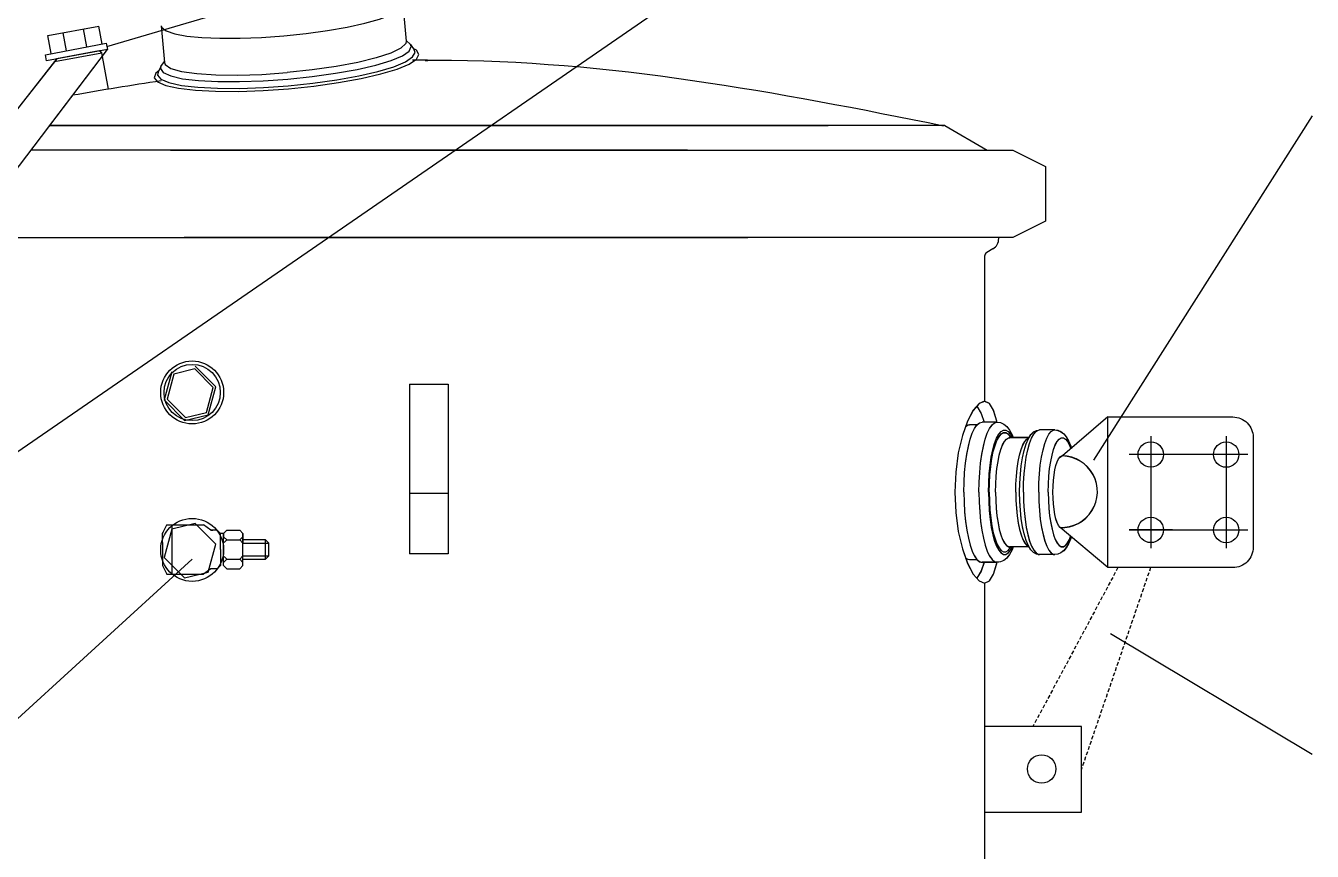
# Model space of a CAD drawing. Extents: x 4438 to 384502, y -178203 to -21188.
# Drawn here: x 382615.7 to 382962.5, y -176181.6 to -175959 of the extents above; entities that cross this region are included whole.
import ezdxf

# ---------------------------------------------------------------- set-up
doc = ezdxf.new("R2010")
doc.units = 0
doc.header["$LTSCALE"] = 8
doc.header["$MEASUREMENT"] = 0
doc.linetypes.add('HIDDEN', pattern=[0.375, 0.25, -0.125])
doc.layers.get('0').update_dxf_attribs({"linetype": 'CONTINUOUS'})
doc.layers.add('PL', color=5, linetype='CONTINUOUS')
doc.layers.add('细', color=7, linetype='CONTINUOUS', lineweight=20)

msp = doc.modelspace()

# ---------------------------------------------------------------- linework, layer by layer
at = {"color": 1}
for p, q in [((382546.157, -176120.208), (382872.201, -175895.569)), ((382637.515, -175964.613), (382872.201, -175895.569)), ((382962.495, -175983.345), (382903.531, -176076.201)), ((382962.495, -176155.495), (382908.124, -176123.019))]:
    msp.add_line(p, q, dxfattribs=at)
at = {"color": 7, "linetype": 'HIDDEN', "ltscale": 0.5}
for p, q in [((382910.109, -176105.11), (382887.208, -176147.937)), ((382918.908, -176105.11), (382900.26, -176159.481))]:
    msp.add_line(p, q, dxfattribs=at)
at = {"layer": 'PL', "ltscale": 0.5}
for p, q in [((382717.355, -175953.341), (382718.221, -175963.246)), ((382652.189, -175959.043), (382653.055, -175968.947)), ((382718.199, -175962.99), (382719.353, -175964.117)), ((382719.353, -175964.117), (382720.384, -175965.563)), ((382720.984, -175965.621), (382720.115, -175965.186)), ((382652.092, -175970.001), (382651.327, -175971.605)), ((382652.092, -175970.001), (382653.033, -175968.691)), ((382655.611, -176052.957), (382653.776, -176059.715)), ((382661.264, -176051.567), (382655.611, -176052.957)), ((382666.199, -176056.534), (382661.264, -176051.567)), ((382664.364, -176063.292), (382666.199, -176056.534)), ((382653.776, -176059.715), (382658.711, -176064.683)), ((382658.711, -176064.683), (382664.364, -176063.292))]:
    msp.add_line(p, q, dxfattribs=at)
at = {"layer": 'PL', "color": 7, "ltscale": 0.5}
for p, q in [((382621.586, -175961.695), (382635.377, -175959.118)), ((382626.643, -175965.79), (382625.733, -175960.92)), ((382632.141, -175964.763), (382631.231, -175959.893)), ((382636.287, -175963.988), (382635.377, -175959.118)), ((382620.961, -175966.852), (382637.36, -175963.787)), ((382622.497, -175966.565), (382621.586, -175961.695)), ((382637.36, -175963.787), (382637.669, -175965.438)), ((382579.297, -176042.422), (382637.669, -175965.438)), ((382620.95, -175987.488), (382637.669, -175965.438)), ((382621.27, -175968.503), (382620.961, -175966.852)), ((382637.669, -175965.438), (382621.27, -175968.503)), ((382623.456, -175968.692), (382636.161, -175966.317)), ((382635.476, -175965.848), (382623.925, -175968.007)), ((382636.161, -175966.317), (382635.476, -175965.848)), ((382637.996, -175976.135), (382636.161, -175966.317)), ((382624.008, -175967.991), (382538.225, -176076.825)), ((382623.456, -175968.692), (382612.157, -175983.028)), ((382623.925, -175968.007), (382623.456, -175968.692)), ((382863.466, -175985.967), (382622.09, -175985.984)), ((382622.101, -175985.97), (382831.979, -175985.984)), ((382863.466, -175985.967), (382874.857, -175992.568)), ((382794.026, -175992.604), (382617.071, -175992.604)), ((382794.026, -175992.604), (382645.234, -175992.604)), ((382654.652, -175992.604), (382881.794, -175992.604)), ((382881.794, -175992.604), (382890.607, -175997.01)), ((382890.607, -175997.01), (382890.607, -176011.698)), ((382890.607, -176011.698), (382881.794, -176016.104)), ((382599.252, -176016.104), (382633.879, -176016.104)), ((382633.879, -176016.104), (382790.276, -176016.104)), ((382658.402, -176016.104), (382810.299, -176016.104)), ((382881.794, -176016.104), (382658.402, -176016.104)), ((382876.399, -176019.174), (382874.73, -176020.169)), ((382874.157, -176021.178), (382874.157, -176060.293)), ((382666.875, -176056.37), (382661.351, -176050.809)), ((382666.875, -176056.37), (382661.351, -176050.809)), ((382666.875, -176056.37), (382661.351, -176050.809)), ((382655.023, -176052.365), (382652.97, -176059.929)), ((382655.023, -176052.365), (382652.97, -176059.929)), ((382655.023, -176052.365), (382652.97, -176059.929)), ((382664.822, -176063.934), (382666.875, -176056.37)), ((382664.822, -176063.934), (382666.875, -176056.37)), ((382664.822, -176063.934), (382666.875, -176056.37)), ((382719.117, -176055.703), (382729.561, -176055.703)), ((382719.117, -176055.703), (382719.117, -176101.399)), ((382729.561, -176055.703), (382729.561, -176101.399)), ((382652.97, -176059.929), (382658.494, -176065.49)), ((382652.97, -176059.929), (382658.494, -176065.49)), ((382652.97, -176059.929), (382658.494, -176065.49)), ((382658.494, -176065.49), (382664.822, -176063.934)), ((382658.494, -176065.49), (382664.822, -176063.934)), ((382658.494, -176065.49), (382664.822, -176063.934)), ((382872.046, -176061.645), (382873.27, -176063.604)), ((382872.047, -176061.618), (382873.27, -176063.576)), ((382873.27, -176063.576), (382874.052, -176065.895)), ((382873.27, -176063.604), (382874.052, -176065.922)), ((382907.399, -176064.486), (382895.121, -176074.996)), ((382907.399, -176064.513), (382895.121, -176075.023)), ((382872.18, -176066.595), (382870.099, -176066.595)), ((382872.18, -176066.622), (382870.099, -176066.622)), ((382877.538, -176065.895), (382873.48, -176065.895)), ((382877.538, -176065.922), (382873.48, -176065.922)), ((382893.092, -176067.995), (382888.992, -176067.995)), ((382893.092, -176068.022), (382888.992, -176068.022)), ((382880.635, -176070.136), (382880.919, -176070.095)), ((382880.635, -176070.163), (382880.919, -176070.122)), ((382880.919, -176070.095), (382880.827, -176070.08)), ((382880.919, -176070.122), (382880.827, -176070.107)), ((382886.139, -176070.095), (382880.919, -176070.095)), ((382886.139, -176070.122), (382880.919, -176070.122)), ((382918.96, -176069.708), (382918.96, -176099.888)), ((382918.96, -176069.708), (382918.96, -176099.888)), ((382918.96, -176069.735), (382918.96, -176099.915)), ((382939.295, -176069.735), (382939.295, -176099.915)), ((382873.087, -176076.972), (382873.422, -176074.605)), ((382873.088, -176076.945), (382873.422, -176074.578)), ((382924.808, -176074.631), (382913.113, -176074.631)), ((382945.143, -176074.658), (382913.113, -176074.658)), ((382719.117, -176085.079), (382729.561, -176085.079)), ((382873.087, -176092.678), (382873.422, -176095.045)), ((382873.088, -176092.651), (382873.422, -176095.018)), ((382652.524, -176095.925), (382653.69, -176093.593)), ((382652.524, -176095.925), (382653.69, -176093.593)), ((382652.524, -176095.922), (382652.673, -176095.625)), ((382652.524, -176097.252), (382652.524, -176095.922)), ((382652.524, -176098.394), (382652.524, -176095.925)), ((382655.023, -176094.797), (382652.97, -176102.361)), ((382655.023, -176094.797), (382652.97, -176102.361)), ((382655.023, -176094.797), (382652.97, -176102.361)), ((382653.486, -176093.998), (382653.69, -176093.59)), ((382653.609, -176093.59), (382657.73, -176093.599)), ((382653.609, -176093.593), (382659.574, -176093.605)), ((382661.351, -176093.241), (382655.023, -176094.797)), ((382661.351, -176093.241), (382655.023, -176094.797)), ((382661.351, -176093.241), (382655.023, -176094.797)), ((382655.127, -176095.625), (382655.127, -176093.59)), ((382655.127, -176106.935), (382655.127, -176095.625)), ((382659.574, -176093.605), (382663.615, -176093.614)), ((382666.875, -176098.802), (382661.351, -176093.241)), ((382666.875, -176098.802), (382661.351, -176093.241)), ((382666.875, -176098.802), (382661.351, -176093.241)), ((382665.54, -176095.057), (382663.615, -176093.614)), ((382665.54, -176095.057), (382666.082, -176095.057)), ((382667.275, -176095.057), (382665.54, -176095.057)), ((382667.275, -176095.057), (382665.54, -176095.057)), ((382668.143, -176095.925), (382667.275, -176095.057)), ((382668.143, -176095.925), (382667.275, -176095.057)), ((382667.709, -176095.491), (382668.063, -176095.845)), ((382668.143, -176100.264), (382668.143, -176095.925)), ((382669.011, -176095.925), (382668.143, -176095.925)), ((382669.011, -176095.925), (382669.879, -176095.057)), ((382669.336, -176095.6), (382669.011, -176095.925)), ((382669.011, -176100.424), (382669.011, -176095.925)), ((382669.011, -176095.925), (382669.011, -176096.793)), ((382669.879, -176095.057), (382673.349, -176095.057)), ((382673.349, -176095.057), (382674.217, -176095.925)), ((382674.217, -176100.009), (382674.217, -176095.925)), ((382674.217, -176095.925), (382674.217, -176098.394)), ((382907.399, -176105.11), (382894.498, -176094.3)), ((382907.399, -176105.137), (382894.498, -176094.327)), ((382924.808, -176094.965), (382913.113, -176094.965)), ((382945.143, -176094.992), (382913.113, -176094.992)), ((382652.524, -176098.394), (382652.524, -176104.602)), ((382655.127, -176098.879), (382655.127, -176097.252)), ((382664.822, -176106.366), (382666.875, -176098.802)), ((382664.822, -176106.366), (382666.875, -176098.802)), ((382664.822, -176106.366), (382666.875, -176098.802)), ((382669.011, -176096.793), (382669.879, -176097.66)), ((382669.47, -176097.252), (382669.011, -176096.793)), ((382669.879, -176097.66), (382669.144, -176098.394)), ((382669.879, -176097.66), (382670.963, -176097.66)), ((382670.963, -176097.66), (382673.349, -176097.66)), ((382673.349, -176097.66), (382674.217, -176096.793)), ((382674.217, -176098.528), (382673.349, -176097.66)), ((382680.291, -176097.66), (382674.217, -176097.66)), ((382674.217, -176098.755), (382674.217, -176098.528)), ((382674.217, -176098.528), (382681.159, -176098.528)), ((382681.159, -176098.528), (382680.291, -176097.66)), ((382680.291, -176100.265), (382680.291, -176097.66)), ((382681.159, -176100.133), (382681.159, -176098.528)), ((382880.635, -176099.46), (382880.919, -176099.501)), ((382880.635, -176099.487), (382880.919, -176099.528)), ((382886.141, -176099.501), (382880.919, -176099.501)), ((382886.141, -176099.528), (382880.919, -176099.528)), ((382652.97, -176102.361), (382658.494, -176107.922)), ((382652.97, -176102.361), (382658.494, -176107.922)), ((382652.97, -176102.361), (382658.494, -176107.922)), ((382655.127, -176102.133), (382655.127, -176100.506)), ((382668.143, -176100.264), (382668.143, -176104.602)), ((382669.011, -176104.602), (382669.011, -176100.424)), ((382669.011, -176103.734), (382669.879, -176102.867)), ((382669.879, -176102.867), (382669.144, -176102.133)), ((382669.879, -176102.867), (382670.963, -176102.867)), ((382670.963, -176102.867), (382673.349, -176102.867)), ((382673.349, -176102.867), (382674.217, -176101.999)), ((382674.217, -176103.734), (382673.349, -176102.867)), ((382674.217, -176101.999), (382674.217, -176100.009)), ((382674.217, -176101.999), (382681.159, -176101.999)), ((382674.217, -176104.602), (382674.217, -176102.133)), ((382674.217, -176102.867), (382680.291, -176102.867)), ((382680.291, -176102.867), (382680.291, -176100.264)), ((382680.291, -176102.867), (382681.159, -176101.999)), ((382681.159, -176101.999), (382681.159, -176100.264)), ((382729.561, -176101.399), (382719.117, -176101.399)), ((382872.18, -176103.001), (382870.099, -176103.001)), ((382872.18, -176103.028), (382870.099, -176103.028)), ((382893.092, -176101.601), (382888.992, -176101.601)), ((382893.092, -176101.628), (382888.992, -176101.628)), ((382652.524, -176104.602), (382653.69, -176106.935)), ((382658.494, -176107.922), (382664.822, -176106.366)), ((382658.494, -176107.922), (382664.822, -176106.366)), ((382658.494, -176107.922), (382664.822, -176106.366)), ((382665.54, -176105.47), (382663.615, -176106.914)), ((382667.275, -176105.47), (382665.54, -176105.47)), ((382668.143, -176104.602), (382667.275, -176105.47)), ((382669.011, -176104.602), (382669.879, -176105.47)), ((382669.879, -176105.47), (382673.349, -176105.47)), ((382673.349, -176105.47), (382674.217, -176104.602)), ((382877.538, -176103.701), (382873.48, -176103.701)), ((382877.538, -176103.729), (382873.48, -176103.729)), ((382653.609, -176106.935), (382659.574, -176106.922)), ((382659.574, -176106.922), (382663.615, -176106.914)), ((382874.157, -176109.302), (382874.157, -176136.428)), ((382874.157, -176136.428), (382874.157, -176294.962))]:
    msp.add_line(p, q, dxfattribs=at)
at = {"layer": 'PL', "ltscale": 0.5}
for points in [[(382685.26, -175961.772), (382691.239, -175961.153), (382696.997, -175960.366), (382702.34, -175959.436), (382707.084, -175958.395), (382711.068, -175957.28), (382714.157, -175956.128), (382716.245, -175954.977), (382717.261, -175953.868), (382717.355, -175953.341)], [(382652.189, -175959.043), (382652.373, -175959.545), (382653.566, -175960.461), (382655.822, -175961.231), (382659.064, -175961.83), (382663.181, -175962.236), (382668.034, -175962.437), (382673.457, -175962.425), (382679.264, -175962.201), (382685.26, -175961.772)], [(382718.22, -175963.246), (382718.094, -175963.845), (382716.777, -175965.11), (382714.1, -175966.418), (382710.179, -175967.712), (382705.185, -175968.935), (382699.337, -175970.035), (382692.89, -175970.962), (382686.126, -175971.677)], [(382717.195, -175967.123), (382719.023, -175965.869), (382719.574, -175964.683), (382719.353, -175964.117)], [(382686.508, -175976.033), (382693.351, -175975.316), (382699.951, -175974.388), (382706.048, -175973.281), (382711.378, -175972.044), (382715.757, -175970.72), (382719.007, -175969.362), (382721.003, -175968.024), (382721.669, -175966.759), (382720.984, -175965.621)], [(382704.973, -175970.81), (382710.032, -175969.642), (382714.159, -175968.397), (382717.195, -175967.123)], [(382705.438, -175972.573), (382710.619, -175971.369), (382714.875, -175970.081), (382718.032, -175968.761), (382719.972, -175967.46), (382720.618, -175966.23), (382720.38, -175965.557)], [(382651.528, -175971.183), (382650.694, -175971.827), (382650.279, -175973.051), (382651.198, -175974.172), (382653.426, -175975.132), (382656.874, -175975.895), (382661.413, -175976.431), (382666.861, -175976.718), (382673.031, -175976.746), (382679.668, -175976.514), (382686.508, -175976.033)], [(382652.092, -175970.001), (382651.972, -175970.597), (382652.721, -175971.669)], [(382653.057, -175968.947), (382653.285, -175969.515), (382654.801, -175970.532), (382657.664, -175971.355), (382661.751, -175971.949), (382666.881, -175972.286), (382672.831, -175972.354), (382679.341, -175972.147), (382686.126, -175971.677)], [(382686.28, -175973.428), (382692.864, -175972.74), (382699.176, -175971.856), (382704.973, -175970.81)], [(382651.331, -175971.597), (382651.222, -175972.347), (382652.115, -175973.436), (382654.28, -175974.371), (382657.631, -175975.113), (382662.042, -175975.634)], [(382652.721, -175971.669), (382654.739, -175972.587), (382657.95, -175973.315), (382662.231, -175973.824)], [(382662.231, -175973.824), (382667.416, -175974.096), (382673.306, -175974.119), (382679.676, -175973.894), (382686.28, -175973.428)], [(382686.439, -175975.249), (382693.096, -175974.552), (382699.512, -175973.649), (382705.438, -175972.573)], [(382662.042, -175975.634), (382667.337, -175975.915), (382673.335, -175975.943), (382679.786, -175975.717), (382686.439, -175975.249)]]:
    msp.add_lwpolyline(points, dxfattribs=at)
at = {"layer": 'PL', "color": 7, "ltscale": 0.5}
for points in [[(382874.157, -176060.293), (382872.668, -176060.903), (382871.097, -176062.71), (382869.555, -176065.633)], [(382874.157, -176060.321), (382872.668, -176060.931), (382871.097, -176062.737), (382869.555, -176065.66)], [(382877.502, -176065.9), (382877.459, -176065.633), (382876.589, -176062.71), (382875.481, -176060.903), (382874.157, -176060.293)], [(382877.502, -176065.927), (382877.459, -176065.66), (382876.589, -176062.737), (382875.481, -176060.931), (382874.157, -176060.321)], [(382869.555, -176065.633), (382868.171, -176069.529), (382867.077, -176074.189), (382866.377, -176079.365), (382866.136, -176084.798)], [(382869.555, -176065.66), (382868.171, -176069.556), (382867.077, -176074.216), (382866.376, -176079.392), (382866.136, -176084.825)], [(382869.051, -176067.051), (382869.747, -176066.646), (382870.099, -176066.595)], [(382869.051, -176067.078), (382869.747, -176066.673), (382870.099, -176066.622)], [(382870.276, -176070.512), (382870.835, -176068.895), (382871.448, -176067.603), (382872.102, -176066.66), (382872.784, -176066.087), (382873.48, -176065.895)], [(382870.276, -176070.539), (382870.835, -176068.922), (382871.448, -176067.63), (382872.102, -176066.687), (382872.784, -176066.114), (382873.48, -176065.922)], [(382873.422, -176074.578), (382873.84, -176072.419), (382874.334, -176070.512), (382874.893, -176068.895), (382875.506, -176067.603), (382876.16, -176066.66), (382876.842, -176066.087), (382877.538, -176065.895)], [(382873.422, -176074.605), (382873.84, -176072.446), (382874.334, -176070.539), (382874.893, -176068.922), (382875.505, -176067.63), (382876.16, -176066.687), (382876.842, -176066.114), (382877.538, -176065.922)], [(382875.218, -176084.798), (382875.266, -176082.294), (382875.411, -176079.845), (382875.649, -176077.507), (382875.974, -176075.332), (382876.379, -176073.369), (382876.855, -176071.661), (382877.392, -176070.246), (382877.978, -176069.156), (382878.599, -176068.416), (382879.242, -176068.042), (382879.892, -176068.042), (382880.535, -176068.416), (382881.156, -176069.156), (382881.66, -176070.095)], [(382875.218, -176084.825), (382875.266, -176082.321), (382875.411, -176079.872), (382875.648, -176077.534), (382875.973, -176075.36), (382876.379, -176073.396), (382876.855, -176071.688), (382877.392, -176070.273), (382877.978, -176069.184), (382878.599, -176068.443), (382879.242, -176068.069), (382879.892, -176068.069), (382880.534, -176068.443), (382881.156, -176069.184), (382881.66, -176070.122)], [(382877.538, -176065.895), (382878.446, -176066.024), (382879.337, -176066.424), (382880.161, -176067.094), (382880.902, -176068.033), (382881.589, -176069.299), (382881.896, -176070.095)], [(382877.538, -176065.922), (382878.446, -176066.051), (382879.337, -176066.451), (382880.161, -176067.121), (382880.902, -176068.06), (382881.589, -176069.326), (382881.896, -176070.122)], [(382884.643, -176084.798), (382884.691, -176082.294), (382884.836, -176079.845), (382885.073, -176077.507), (382885.398, -176075.332), (382885.804, -176073.369), (382886.28, -176071.661), (382886.817, -176070.246), (382887.403, -176069.156), (382888.024, -176068.416)], [(382884.643, -176084.825), (382884.691, -176082.321), (382884.836, -176079.872), (382885.073, -176077.534), (382885.398, -176075.36), (382885.804, -176073.396), (382886.28, -176071.688), (382886.817, -176070.273), (382887.403, -176069.184), (382888.024, -176068.443)], [(382885.998, -176070.314), (382886.665, -176069.276), (382887.386, -176068.561), (382888.177, -176068.134), (382888.992, -176067.995)], [(382885.998, -176070.341), (382886.665, -176069.303), (382887.386, -176068.588), (382888.177, -176068.161), (382888.992, -176068.022)], [(382888.024, -176068.416), (382888.667, -176068.042), (382888.992, -176067.995)], [(382888.024, -176068.443), (382888.667, -176068.069), (382888.992, -176068.022)], [(382888.743, -176084.798), (382888.792, -176082.294), (382888.937, -176079.845), (382889.174, -176077.507), (382889.499, -176075.332), (382889.904, -176073.369), (382890.381, -176071.661), (382890.918, -176070.246), (382891.503, -176069.156), (382892.125, -176068.416), (382892.767, -176068.042), (382893.092, -176067.995)], [(382888.743, -176084.825), (382888.792, -176082.321), (382888.936, -176079.872), (382889.174, -176077.534), (382889.499, -176075.36), (382889.904, -176073.396), (382890.381, -176071.688), (382890.918, -176070.273), (382891.503, -176069.184), (382892.124, -176068.443), (382892.767, -176068.069), (382893.092, -176068.022)], [(382893.092, -176067.995), (382893.932, -176068.111), (382894.752, -176068.465), (382895.512, -176069.061), (382896.19, -176069.886), (382896.806, -176070.977), (382897.389, -176072.433), (382897.547, -176072.98)], [(382893.092, -176068.022), (382893.931, -176068.138), (382894.752, -176068.493), (382895.512, -176069.088), (382896.189, -176069.913), (382896.806, -176071.004), (382897.389, -176072.46), (382897.547, -176073.007)], [(382868.588, -176084.798), (382868.638, -176082.108), (382868.786, -176079.472), (382869.03, -176076.945), (382869.365, -176074.578), (382869.783, -176072.419), (382870.276, -176070.512)], [(382868.588, -176084.825), (382868.638, -176082.135), (382868.786, -176079.499), (382869.03, -176076.972), (382869.364, -176074.605), (382869.783, -176072.446), (382870.276, -176070.539)], [(382875.399, -176084.798), (382875.446, -176082.398), (382875.584, -176080.052), (382875.812, -176077.811), (382876.123, -176075.727), (382876.512, -176073.845), (382876.968, -176072.208), (382877.483, -176070.852), (382878.044, -176069.808), (382878.639, -176069.099), (382879.255, -176068.74), (382879.878, -176068.74), (382880.494, -176069.099), (382881.089, -176069.808), (382881.244, -176070.095)], [(382875.399, -176084.825), (382875.446, -176082.425), (382875.584, -176080.079), (382875.812, -176077.838), (382876.123, -176075.754), (382876.512, -176073.872), (382876.968, -176072.235), (382877.483, -176070.88), (382878.044, -176069.835), (382878.639, -176069.126), (382879.255, -176068.767), (382879.878, -176068.767), (382880.494, -176069.126), (382881.089, -176069.835), (382881.244, -176070.122)], [(382877.114, -176084.798), (382877.157, -176082.607), (382877.283, -176080.464), (382877.491, -176078.419), (382877.775, -176076.516), (382878.13, -176074.798), (382878.547, -176073.303), (382879.017, -176072.065), (382879.529, -176071.112), (382880.073, -176070.464), (382880.635, -176070.136)], [(382877.114, -176084.825), (382877.156, -176082.634), (382877.283, -176080.491), (382877.491, -176078.446), (382877.775, -176076.543), (382878.13, -176074.825), (382878.547, -176073.33), (382879.017, -176072.092), (382879.529, -176071.139), (382880.073, -176070.491), (382880.635, -176070.163)], [(382882.567, -176084.798), (382882.61, -176082.607), (382882.736, -176080.464), (382882.944, -176078.419), (382883.228, -176076.516), (382883.583, -176074.798), (382884, -176073.303), (382884.47, -176072.065), (382884.982, -176071.112), (382885.526, -176070.464), (382886.088, -176070.136), (382886.115, -176070.132)], [(382882.567, -176084.825), (382882.61, -176082.634), (382882.736, -176080.491), (382882.944, -176078.446), (382883.228, -176076.543), (382883.583, -176074.825), (382884, -176073.33), (382884.47, -176072.092), (382884.982, -176071.139), (382885.526, -176070.491), (382886.088, -176070.163), (382886.115, -176070.16)], [(382883.605, -176084.798), (382883.655, -176082.346), (382883.803, -176079.946), (382884.048, -176077.648), (382884.388, -176075.496), (382884.824, -176073.529), (382885.363, -176071.774), (382885.998, -176070.314)], [(382883.605, -176084.825), (382883.654, -176082.373), (382883.803, -176079.973), (382884.048, -176077.675), (382884.388, -176075.523), (382884.824, -176073.556), (382885.363, -176071.801), (382885.998, -176070.341)], [(382891.316, -176084.798), (382891.358, -176082.607), (382891.485, -176080.464), (382891.693, -176078.419), (382891.977, -176076.516), (382892.332, -176074.798), (382892.749, -176073.303), (382893.218, -176072.065), (382893.731, -176071.112), (382894.274, -176070.464), (382894.837, -176070.136), (382895.405, -176070.136), (382895.968, -176070.464), (382896.511, -176071.112), (382897.024, -176072.065), (382897.415, -176073.094)], [(382891.316, -176084.825), (382891.358, -176082.634), (382891.485, -176080.491), (382891.693, -176078.446), (382891.977, -176076.543), (382892.331, -176074.825), (382892.748, -176073.33), (382893.218, -176072.092), (382893.731, -176071.139), (382894.274, -176070.491), (382894.837, -176070.163), (382895.405, -176070.163), (382895.968, -176070.491), (382896.511, -176071.139), (382897.024, -176072.092), (382897.414, -176073.121)], [(382892.584, -176084.798), (382892.619, -176083.185), (382892.722, -176081.615), (382892.89, -176080.133), (382893.119, -176078.778), (382893.403, -176077.587), (382893.734, -176076.592), (382894.102, -176075.822), (382894.498, -176075.296), (382894.912, -176075.03), (382895.121, -176074.996)], [(382892.584, -176084.825), (382892.619, -176083.212), (382892.722, -176081.642), (382892.89, -176080.16), (382893.119, -176078.805), (382893.403, -176077.614), (382893.733, -176076.619), (382894.102, -176075.849), (382894.498, -176075.323), (382894.912, -176075.057), (382895.121, -176075.023)], [(382872.645, -176084.798), (382872.695, -176082.108), (382872.844, -176079.472), (382873.088, -176076.945)], [(382872.645, -176084.825), (382872.695, -176082.135), (382872.844, -176079.499), (382873.087, -176076.972)], [(382866.136, -176084.798), (382866.377, -176090.231), (382867.077, -176095.407), (382868.171, -176100.067)], [(382866.136, -176084.825), (382866.376, -176090.258), (382867.077, -176095.434), (382868.171, -176100.094)], [(382868.588, -176084.798), (382868.638, -176087.488), (382868.786, -176090.124), (382869.03, -176092.651), (382869.365, -176095.018), (382869.783, -176097.177), (382870.276, -176099.084)], [(382868.588, -176084.825), (382868.638, -176087.515), (382868.786, -176090.151), (382869.03, -176092.678), (382869.364, -176095.045), (382869.783, -176097.204), (382870.276, -176099.111)], [(382872.645, -176084.798), (382872.695, -176087.488), (382872.844, -176090.124), (382873.088, -176092.651)], [(382872.645, -176084.825), (382872.695, -176087.515), (382872.844, -176090.151), (382873.087, -176092.678)], [(382875.218, -176084.798), (382875.266, -176087.302), (382875.411, -176089.751), (382875.649, -176092.089), (382875.974, -176094.263), (382876.379, -176096.227), (382876.855, -176097.935), (382877.392, -176099.35), (382877.978, -176100.44), (382878.599, -176101.18), (382879.242, -176101.554), (382879.892, -176101.554), (382880.535, -176101.18), (382881.156, -176100.44), (382881.66, -176099.501)], [(382875.218, -176084.825), (382875.266, -176087.329), (382875.411, -176089.778), (382875.648, -176092.116), (382875.973, -176094.291), (382876.379, -176096.254), (382876.855, -176097.962), (382877.392, -176099.377), (382877.978, -176100.467), (382878.599, -176101.207), (382879.242, -176101.581), (382879.892, -176101.581), (382880.534, -176101.207), (382881.156, -176100.467), (382881.66, -176099.528)], [(382875.399, -176084.798), (382875.446, -176087.198), (382875.584, -176089.544), (382875.812, -176091.785), (382876.123, -176093.869), (382876.512, -176095.751), (382876.968, -176097.388), (382877.483, -176098.744), (382878.044, -176099.788), (382878.639, -176100.497), (382879.255, -176100.856), (382879.878, -176100.856), (382880.494, -176100.497), (382881.089, -176099.788), (382881.244, -176099.501)], [(382875.399, -176084.825), (382875.446, -176087.225), (382875.584, -176089.572), (382875.812, -176091.812), (382876.123, -176093.896), (382876.512, -176095.778), (382876.968, -176097.415), (382877.483, -176098.771), (382878.044, -176099.815), (382878.639, -176100.524), (382879.255, -176100.883), (382879.878, -176100.883), (382880.494, -176100.524), (382881.089, -176099.815), (382881.244, -176099.528)], [(382877.114, -176084.798), (382877.157, -176086.989), (382877.283, -176089.132), (382877.491, -176091.177), (382877.775, -176093.08), (382878.13, -176094.798), (382878.547, -176096.293), (382879.017, -176097.531), (382879.529, -176098.484), (382880.073, -176099.132), (382880.635, -176099.46)], [(382877.114, -176084.825), (382877.156, -176087.016), (382877.283, -176089.159), (382877.491, -176091.204), (382877.775, -176093.107), (382878.13, -176094.825), (382878.547, -176096.32), (382879.017, -176097.558), (382879.529, -176098.511), (382880.073, -176099.159), (382880.635, -176099.487)], [(382882.567, -176084.798), (382882.61, -176086.989), (382882.736, -176089.132), (382882.944, -176091.177), (382883.228, -176093.08), (382883.583, -176094.798), (382884, -176096.293), (382884.47, -176097.531), (382884.982, -176098.484), (382885.526, -176099.132), (382886.088, -176099.46), (382886.117, -176099.464)], [(382882.567, -176084.825), (382882.61, -176087.016), (382882.736, -176089.159), (382882.944, -176091.204), (382883.228, -176093.107), (382883.583, -176094.825), (382884, -176096.32), (382884.47, -176097.558), (382884.982, -176098.511), (382885.526, -176099.159), (382886.088, -176099.487), (382886.117, -176099.491)], [(382886.655, -176100.307), (382885.986, -176099.257), (382885.35, -176097.786), (382884.815, -176096.031), (382884.382, -176094.067), (382884.044, -176091.921), (382883.801, -176089.63), (382883.654, -176087.239), (382883.605, -176084.798)], [(382886.654, -176100.334), (382885.985, -176099.284), (382885.35, -176097.813), (382884.815, -176096.058), (382884.382, -176094.094), (382884.044, -176091.948), (382883.801, -176089.657), (382883.654, -176087.266), (382883.605, -176084.825)], [(382884.643, -176084.798), (382884.691, -176087.302), (382884.836, -176089.751), (382885.073, -176092.089), (382885.398, -176094.263), (382885.804, -176096.227), (382886.28, -176097.935), (382886.817, -176099.35), (382887.403, -176100.44), (382888.024, -176101.18)], [(382884.643, -176084.825), (382884.691, -176087.329), (382884.836, -176089.778), (382885.073, -176092.116), (382885.398, -176094.291), (382885.804, -176096.254), (382886.28, -176097.962), (382886.817, -176099.377), (382887.403, -176100.467), (382888.024, -176101.207)], [(382888.743, -176084.798), (382888.792, -176087.302), (382888.937, -176089.751), (382889.174, -176092.089), (382889.499, -176094.263), (382889.904, -176096.227), (382890.381, -176097.935), (382890.918, -176099.35), (382891.503, -176100.44), (382892.125, -176101.18), (382892.767, -176101.554), (382893.092, -176101.601)], [(382888.743, -176084.825), (382888.792, -176087.329), (382888.936, -176089.778), (382889.174, -176092.116), (382889.499, -176094.291), (382889.904, -176096.254), (382890.381, -176097.962), (382890.918, -176099.377), (382891.503, -176100.467), (382892.124, -176101.207), (382892.767, -176101.581), (382893.092, -176101.628)], [(382891.316, -176084.798), (382891.358, -176086.989), (382891.485, -176089.132), (382891.693, -176091.177), (382891.977, -176093.08), (382892.332, -176094.798), (382892.749, -176096.293), (382893.218, -176097.531), (382893.731, -176098.484), (382894.274, -176099.132), (382894.837, -176099.46), (382895.405, -176099.46), (382895.968, -176099.132), (382896.511, -176098.484), (382897.024, -176097.531), (382897.345, -176096.685)], [(382891.316, -176084.825), (382891.358, -176087.016), (382891.485, -176089.159), (382891.693, -176091.204), (382891.977, -176093.107), (382892.331, -176094.825), (382892.748, -176096.32), (382893.218, -176097.558), (382893.731, -176098.511), (382894.274, -176099.159), (382894.837, -176099.487), (382895.405, -176099.487), (382895.968, -176099.159), (382896.511, -176098.511), (382897.024, -176097.558), (382897.345, -176096.712)], [(382894.498, -176094.3), (382894.102, -176093.774), (382893.734, -176093.004), (382893.403, -176092.009), (382893.119, -176090.818), (382892.89, -176089.463), (382892.722, -176087.981), (382892.619, -176086.411), (382892.584, -176084.798)], [(382894.498, -176094.327), (382894.102, -176093.801), (382893.733, -176093.031), (382893.403, -176092.036), (382893.119, -176090.845), (382892.89, -176089.49), (382892.722, -176088.008), (382892.619, -176086.438), (382892.584, -176084.825)], [(382873.422, -176095.018), (382873.84, -176097.177), (382874.334, -176099.084), (382874.893, -176100.701), (382875.506, -176101.993), (382876.16, -176102.936), (382876.842, -176103.509), (382877.538, -176103.701)], [(382873.422, -176095.045), (382873.84, -176097.204), (382874.334, -176099.111), (382874.893, -176100.728), (382875.505, -176102.02), (382876.16, -176102.963), (382876.842, -176103.536), (382877.538, -176103.729)], [(382870.276, -176099.084), (382870.835, -176100.701), (382871.448, -176101.993), (382872.102, -176102.936), (382872.784, -176103.509), (382873.48, -176103.701)], [(382870.276, -176099.111), (382870.835, -176100.728), (382871.448, -176102.02), (382872.102, -176102.963), (382872.784, -176103.536), (382873.48, -176103.729)], [(382881.896, -176099.501), (382881.566, -176100.348), (382880.882, -176101.594), (382880.144, -176102.519), (382879.326, -176103.179), (382878.445, -176103.572), (382877.538, -176103.701)], [(382881.896, -176099.528), (382881.566, -176100.375), (382880.881, -176101.621), (382880.144, -176102.546), (382879.326, -176103.206), (382878.445, -176103.599), (382877.538, -176103.729)], [(382880.916, -176099.451), (382880.827, -176099.516), (382880.919, -176099.501)], [(382880.915, -176099.479), (382880.827, -176099.543), (382880.919, -176099.528)], [(382897.49, -176096.806), (382897.364, -176097.237), (382896.782, -176098.668), (382896.168, -176099.741), (382895.495, -176100.553), (382894.741, -176101.137), (382893.931, -176101.486), (382893.092, -176101.601)], [(382897.49, -176096.834), (382897.364, -176097.264), (382896.782, -176098.696), (382896.168, -176099.768), (382895.495, -176100.58), (382894.741, -176101.164), (382893.931, -176101.513), (382893.092, -176101.628)], [(382868.171, -176100.067), (382869.555, -176103.963), (382871.097, -176106.886), (382872.668, -176108.692), (382874.157, -176109.302)], [(382868.171, -176100.094), (382869.555, -176103.99), (382871.097, -176106.913), (382872.668, -176108.72), (382874.157, -176109.33)], [(382870.099, -176103.001), (382869.747, -176102.95), (382869.051, -176102.545)], [(382870.099, -176103.028), (382869.747, -176102.978), (382869.051, -176102.572)], [(382888.992, -176101.628), (382888.175, -176101.489), (382887.379, -176101.056), (382886.654, -176100.334)], [(382888.992, -176101.601), (382888.175, -176101.462), (382887.379, -176101.029), (382886.655, -176100.307)], [(382888.024, -176101.18), (382888.667, -176101.554), (382888.992, -176101.601)], [(382888.024, -176101.207), (382888.667, -176101.581), (382888.992, -176101.628)], [(382874.052, -176103.729), (382873.27, -176106.047), (382872.046, -176108.005)], [(382874.052, -176103.701), (382873.27, -176106.019), (382872.047, -176107.978)], [(382874.157, -176109.302), (382875.481, -176108.692), (382876.589, -176106.886), (382877.459, -176103.963), (382877.502, -176103.696)], [(382874.157, -176109.33), (382875.481, -176108.72), (382876.589, -176106.913), (382877.459, -176103.99), (382877.502, -176103.723)]]:
    msp.add_lwpolyline(points, dxfattribs=at)
msp.add_lwpolyline([(382946.561, -176069.997), (382946.561, -176099.653, -0.4142136), (382941.077, -176105.137), (382907.399, -176105.137), (382907.399, -176064.513), (382941.077, -176064.513, -0.4142136)], format="xyb", close=True, dxfattribs=at)
msp.add_lwpolyline([(382900.26, -176147.937), (382874.157, -176147.937), (382874.157, -176171.025), (382900.26, -176171.025)], close=True, dxfattribs=at)
for centre, radius in [((382660.532, -176057.916), 8.486), ((382660.532, -176057.916), 8.486), ((382660.532, -176057.916), 8.486), ((382918.96, -176074.631), 3.427), ((382918.96, -176074.631), 3.427), ((382939.295, -176074.658), 3.427), ((382660.532, -176100.348), 8.486), ((382660.532, -176100.348), 8.486), ((382660.532, -176100.348), 8.486), ((382918.96, -176094.965), 3.427), ((382918.96, -176094.965), 3.427), ((382939.295, -176094.992), 3.427), ((382889.536, -176159.425), 3.843)]:
    msp.add_circle(centre, radius, dxfattribs=at)
at = {"layer": 'PL', "ltscale": 0.5}
msp.add_circle((382660.532, -176057.916), 7.582, dxfattribs=at)
at = {"layer": 'PL', "color": 7, "ltscale": 0.5}
for centre, radius, start, end in [((382874.744, -176016.398), 3.231, 300.80872, 0), ((382874.744, -176016.398), 3.231, 0, 5.21591), ((382875.332, -176021.178), 1.175, 120.80872, 180), ((382894.91, -176084.651), 9.657, 267.55767, 88.74665), ((382894.91, -176084.678), 9.657, 267.55767, 88.74665)]:
    msp.add_arc(centre, radius, start, end, dxfattribs=at)
for points, knots in [([(382725.314, -175968.382), (382724.401, -175968.371), (382722.61, -175968.358), (382720.82, -175968.358), (382719.942, -175968.361)], [227.3129177, 227.3129177, 227.3129177, 227.3129177, 232.0065672, 236.5294667, 236.5294667, 236.5294667, 236.5294667]), ([(382723.364, -175968.382), (382724.277, -175968.371), (382771.554, -175968.017), (382818.847, -175977.079), (382863.069, -175985.986)], [227.3129177, 227.3129177, 227.3129177, 227.3129177, 232.0065672, 470.6997857, 470.6997857, 470.6997857, 470.6997857])]:
    msp.add_open_spline(points, degree=3, knots=knots, dxfattribs=at)
msp.add_open_spline([(382652.158, -175973.935), (382644.166, -175975.104), (382636.208, -175976.408), (382628.295, -175977.801)], degree=3, dxfattribs=at)
at = {"layer": '细', "color": 1}
msp.add_line((382269.622, -176459.644), (382660.532, -176102.867), dxfattribs=at)

doc.saveas('drawing.dxf')
